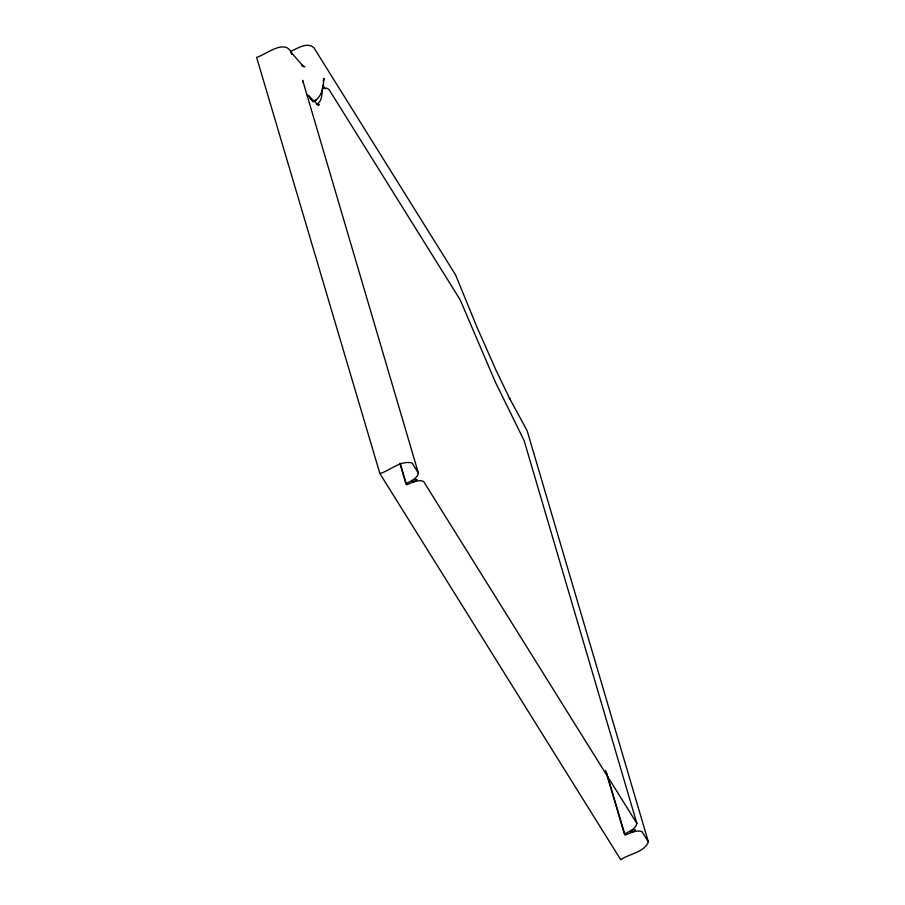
<?xml version="1.0" encoding="UTF-8"?>
<svg xmlns="http://www.w3.org/2000/svg" width="905" height="905" viewBox="0 0 905 905"><rect width="100%" height="100%" fill="white"/><g stroke="black" fill="none" stroke-linecap="round" stroke-linejoin="round"><path stroke-width="1.36" d="M322.519 88.373C321.761 93.758 322.429 100.794 317.135 104.109M323.764 78.724L323.334 80.986L323.786 78.418C323.504 87.253 321.909 97.344 313.175 101.835M303.243 82.785L302.677 80.33L418.393 473.123C417.182 478.926 410.463 481.087 405.915 483.756L399.897 463.439M322.293 87.921L327.18 88.294L329.16 89.708L460.102 299.668L495.499 382.374L524.142 440.667L636.882 823.448C635.672 829.263 628.952 831.412 624.405 834.093L605.558 770.449M290.573 51.381C297.474 48.61 306.942 41.562 313.899 47.716L455.6 274.939L476.98 327.158L495.793 369.704L510.194 399.659L509.323 397.917L527.151 430.769L648.376 841.888C644.145 852.601 629.122 853.687 620.751 859.75L379.908 473.587L256.624 57.366C265.753 54.866 286.297 37.128 291.998 54.334L290.697 51.845L303.616 66.653L301.557 65.002L304.759 66.744L301.998 65.963L303.39 66.246M315.426 100.613L316.094 99.505L313.865 101.337L315.223 100.975L312.881 100.67L309.996 98.758M379.908 473.587C390.236 470.453 400.564 460.125 412.058 462.975L418.393 473.123M318.82 104.539L316.535 104.414M319.205 104.969L316.501 103.736L318.469 105.138L306.738 94.369M310.132 97.536L313.085 101.417L308.797 95.591M322.915 85.274L325.133 88.826M648.376 841.888L642.052 831.74C636.294 829.523 630.299 833.086 625.061 835.134L606.599 772.813M636.882 823.448L423.563 481.403C417.805 479.186 411.809 482.75 406.571 484.809L400.146 463.134M412.035 481.222L412.578 482.094L415.044 481.483L417.024 479.412L413.958 479.74L412.035 481.222M630.525 831.548L631.068 832.419L633.534 831.808L635.514 829.738L632.448 830.077L630.525 831.548"/></g></svg>
